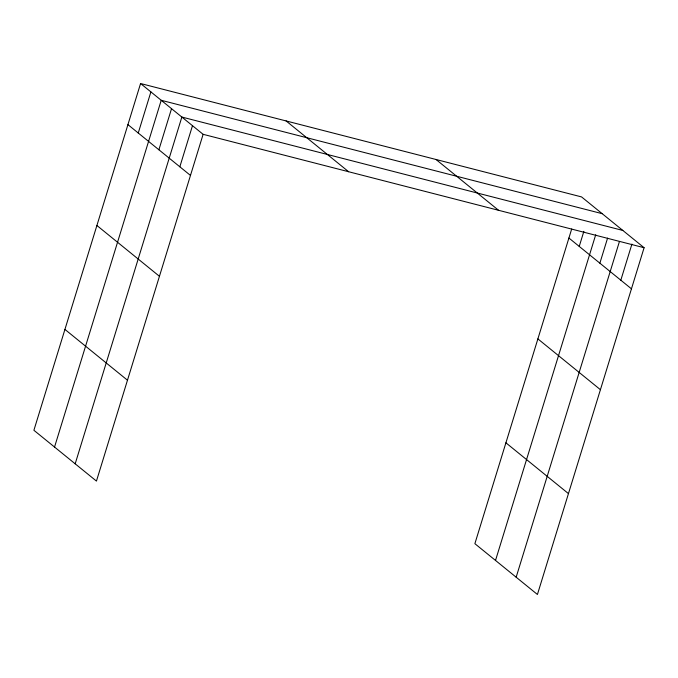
<?xml version="1.0" encoding="UTF-8"?>
<svg xmlns="http://www.w3.org/2000/svg" width="678" height="678" viewBox="0 0 678 678"><rect width="100%" height="100%" fill="white"/><g stroke="black" fill="none" stroke-linecap="round" stroke-linejoin="round"><path stroke-width="1.02" d="M140.575 83.521L33.9 430.284L96.445 481.083L203.12 134.32L140.575 83.521L581.555 196.917L644.1 247.716L537.425 594.479L474.88 543.68L571.69 229.003M138.253 133.007L150.897 91.903M54.537 447.048L161.22 100.285L602.2 213.68M158.889 149.77L171.534 108.666M75.182 463.811L181.857 117.048L622.836 230.444M179.839 166.788L192.484 125.684M579.232 246.411L583.86 231.368M495.516 560.443L595.716 234.741M599.869 263.174L607.581 238.105M516.161 577.207L619.446 241.478M620.819 280.192L631.93 244.097M203.12 134.32L644.1 247.716M568.91 238.029L631.455 288.828M436.03 159.499L498.576 210.299M286.099 120.938L348.645 171.746M537.883 338.89L600.42 389.689M127.93 124.625L190.476 175.433M505.915 442.81L568.452 493.609M96.903 225.494L159.44 276.293M64.927 329.415L127.472 380.214"/></g></svg>
